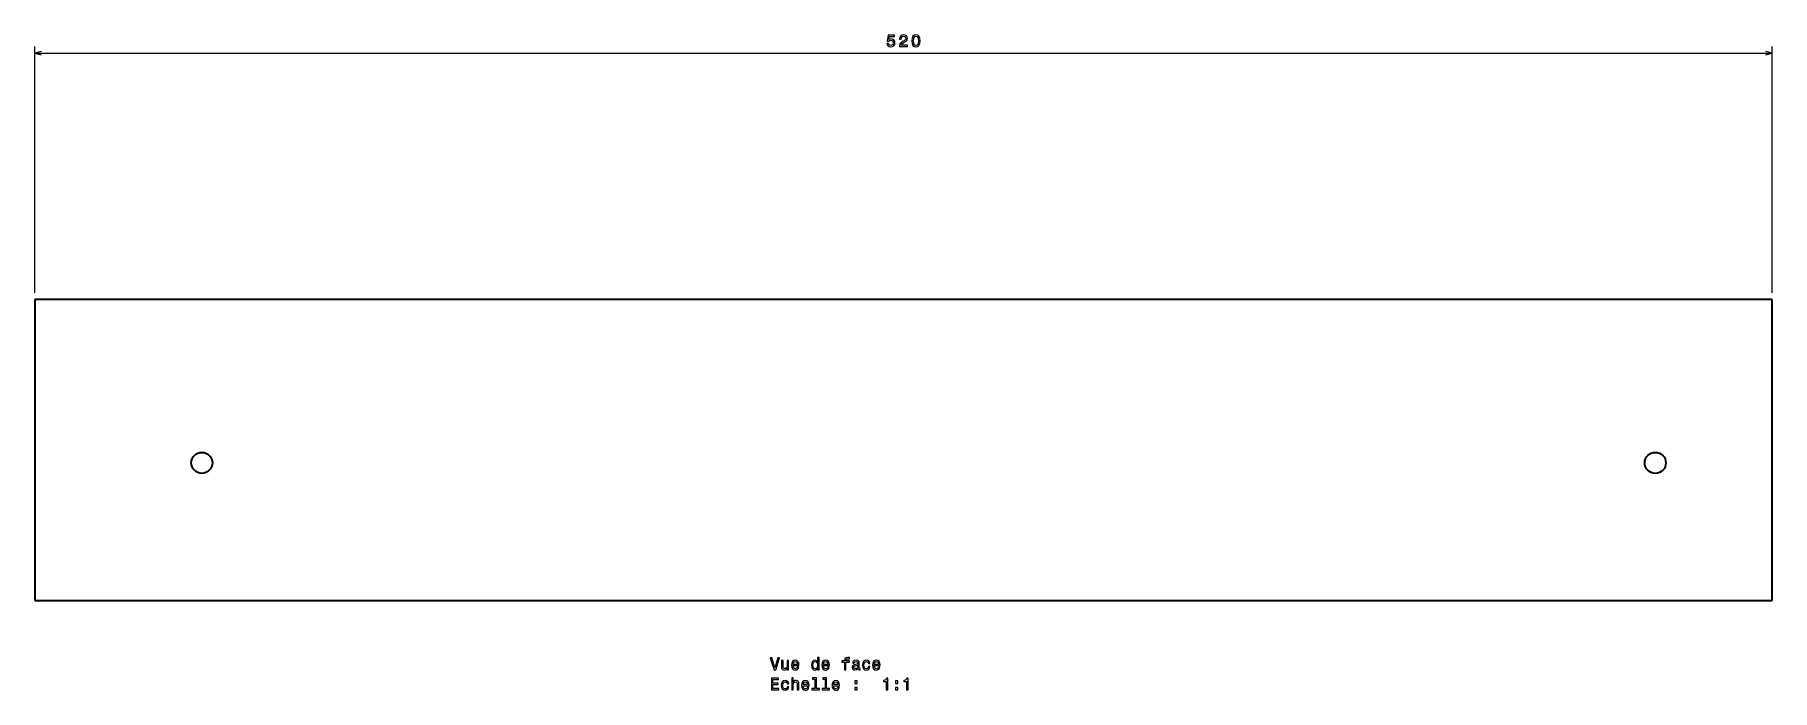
# Model space of a CAD drawing. Extents: x 334 to 854, y 349 to 545.
import ezdxf

# ---------------------------------------------------------------- set-up
doc = ezdxf.new("R2010")
doc.units = 0

msp = doc.modelspace()

# ---------------------------------------------------------------- linework, layer by layer
at = {"color": 7, "lineweight": 13}
for p, q in [((334.5, 467.5), (334.5, 541.159424)), ((854.5, 467.5), (854.5, 541.159424)), ((334.5, 539.159424), (854.5, 539.159424))]:
    msp.add_line(p, q, dxfattribs=at)
at = {"color": 7, "lineweight": 35}
for p, q in [((854.5, 465.5), (334.5, 465.5)), ((334.5, 465.5), (334.5, 375.5)), ((854.5, 375.5), (854.5, 465.5)), ((334.5, 375.5), (854.5, 375.5))]:
    msp.add_line(p, q, dxfattribs=at)
at = {"color": 7, "lineweight": 13}
for points in [[(589.513245, 542.072266), (589.624207, 541.658752), (589.871338, 541.335938), (590.234436, 541.134216), (590.698425, 541.058594), (591.207764, 541.149353), (591.606201, 541.396484), (591.858398, 541.789856), (591.954163, 542.294189), (591.868469, 542.763184), (591.626343, 543.131348), (591.248169, 543.368408), (590.758911, 543.454102), (590.380676, 543.393616), (590.088196, 543.227173), (590.22937, 544.170288), (591.762573, 544.170288), (591.762573, 544.583801), (589.891479, 544.583801), (589.614136, 542.727905), (590.017578, 542.727905), (590.310059, 542.964905), (590.683289, 543.050659), (591.006042, 542.995178), (591.253174, 542.833801), (591.409546, 542.58667), (591.464966, 542.268982), (591.409546, 541.951233), (591.248169, 541.704102), (591.001038, 541.547791), (590.683289, 541.49231), (590.416016, 541.527588), (590.209229, 541.643616), (590.057922, 541.825134), (589.9823, 542.072266)], [(593.26947, 541.159424), (595.675049, 541.159424), (595.675049, 541.59314), (593.773804, 541.59314), (593.8797, 541.8302), (594.061279, 542.026855), (594.621033, 542.384949), (594.918579, 542.536255), (595.251465, 542.753113), (595.488464, 543.005249), (595.624634, 543.302856), (595.675049, 543.640747), (595.589355, 544.064331), (595.352295, 544.397217), (594.989197, 544.609009), (594.520142, 544.684692), (594.036011, 544.598938), (593.667847, 544.361877), (593.430847, 543.983643), (593.350159, 543.484375), (593.350159, 543.413757), (593.809082, 543.413757), (593.809082, 543.454102), (593.854492, 543.797058), (593.990662, 544.049194), (594.20752, 544.210632), (594.494995, 544.266113), (594.787476, 544.215637), (595.004333, 544.0896), (595.145508, 543.892883), (595.195984, 543.645752), (595.160645, 543.413757), (595.064819, 543.217102), (594.903442, 543.045654), (594.68158, 542.894348), (594.384033, 542.73291), (593.889771, 542.420288), (593.541809, 542.087402), (593.335022, 541.68396), (593.26947, 541.174561)], [(597.02063, 542.869141), (597.096252, 542.077332), (597.333313, 541.512451), (597.711548, 541.169556), (598.236023, 541.058594), (598.755493, 541.169556), (599.133728, 541.512451), (599.365723, 542.077332), (599.446411, 542.869141), (599.365723, 543.655884), (599.269897, 543.968506), (599.133728, 544.225708), (598.755493, 544.568665), (598.236023, 544.684692), (597.711548, 544.568665), (597.333313, 544.220703), (597.096252, 543.655884)], [(597.504761, 542.869141), (597.545105, 543.47937), (597.671204, 543.918091), (597.898132, 544.175293), (598.236023, 544.266113), (598.568848, 544.175293), (598.795837, 543.918091), (598.921875, 543.47937), (598.96228, 542.869141), (598.921875, 542.253845), (598.795837, 541.815063), (598.568848, 541.557861), (598.236023, 541.472168), (597.898132, 541.557861), (597.671204, 541.815063), (597.545105, 542.253845)], [(556.895508, 358.295959), (556.018005, 355.31543), (555.115295, 358.295959), (554.636169, 358.295959), (555.765869, 354.790924), (556.270203, 354.790924), (557.374634, 358.295959)], [(560.097961, 357.499146), (559.654175, 357.499146), (559.654175, 355.93573), (559.60376, 355.572632), (559.45752, 355.310364), (559.23053, 355.148987), (558.932983, 355.098572), (558.695984, 355.138916), (558.544678, 355.259949), (558.458923, 355.466705), (558.438782, 355.759216), (558.438782, 357.499146), (557.994934, 357.499146), (557.994934, 355.718872), (558.010071, 355.360809), (558.105896, 355.063263), (558.398438, 354.790924), (558.867432, 354.695099), (559.119568, 354.730408), (559.336426, 354.821198), (559.523071, 354.977509), (559.674377, 355.204468), (559.674377, 354.790924), (560.097961, 354.790924)], [(561.434448, 356.016418), (563.209656, 356.016418), (563.214722, 356.223206), (563.134033, 356.803162), (562.912109, 357.236877), (562.559082, 357.499146), (562.090088, 357.594971), (561.631104, 357.49408), (561.278076, 357.21167), (561.051147, 356.752747), (560.970459, 356.147552), (561.046082, 355.527222), (561.273071, 355.073334), (561.621033, 354.790924), (562.074951, 354.695099), (562.468323, 354.760651), (562.791077, 354.932129), (563.028076, 355.204468), (563.164246, 355.567566), (562.725525, 355.567566), (562.634705, 355.365845), (562.503601, 355.214569), (562.130432, 355.093506), (561.842957, 355.148987), (561.626099, 355.3255), (561.484863, 355.612976), (561.434448, 356.001312)], [(561.434448, 356.389618), (561.489929, 356.73761), (561.626099, 356.994812), (561.832825, 357.151154), (562.105164, 357.206635), (562.372498, 357.151154), (562.579224, 356.994812), (562.705322, 356.73761), (562.750732, 356.389618)], [(568.78241, 355.209503), (568.78241, 354.790924), (569.226196, 354.790924), (569.226196, 358.411957), (568.787476, 358.411957), (568.787476, 357.085602), (568.449585, 357.468872), (568.242798, 357.559662), (568.005737, 357.594971), (567.577087, 357.49408), (567.244263, 357.21167), (567.027405, 356.757782), (566.951721, 356.147552), (567.027405, 355.537323), (567.244263, 355.0784), (567.577087, 354.790924), (568.005737, 354.695099), (568.242798, 354.730408), (568.45459, 354.821198)], [(568.081421, 357.196533), (568.373901, 357.125946), (568.595825, 356.92926), (568.726929, 356.60144), (568.777405, 356.147552), (568.726929, 355.688629), (568.595825, 355.360809), (568.373901, 355.159088), (568.081421, 355.093506), (567.804016, 355.159088), (567.592224, 355.360809), (567.450989, 355.693665), (567.40564, 356.147552), (567.450989, 356.596405), (567.592224, 356.924194), (567.804016, 357.125946)], [(570.54248, 356.016418), (572.317749, 356.016418), (572.322754, 356.223206), (572.242065, 356.803162), (572.020203, 357.236877), (571.667175, 357.499146), (571.19812, 357.594971), (570.739197, 357.49408), (570.386169, 357.21167), (570.159241, 356.752747), (570.078552, 356.147552), (570.154175, 355.527222), (570.381104, 355.073334), (570.729126, 354.790924), (571.182983, 354.695099), (571.576355, 354.760651), (571.899109, 354.932129), (572.136169, 355.204468), (572.272339, 355.567566), (571.833557, 355.567566), (571.742798, 355.365845), (571.611694, 355.214569), (571.238464, 355.093506), (570.950989, 355.148987), (570.734131, 355.3255), (570.592957, 355.612976), (570.54248, 356.001312)], [(570.54248, 356.389618), (570.597961, 356.73761), (570.734131, 356.994812), (570.940918, 357.151154), (571.213257, 357.206635), (571.48053, 357.151154), (571.687317, 356.994812), (571.813416, 356.73761), (571.858765, 356.389618)], [(576.841492, 357.030121), (576.841492, 354.790924), (577.285278, 354.790924), (577.285278, 357.030121), (578.293945, 357.030121), (578.293945, 357.408356), (577.285278, 357.408356), (577.285278, 357.574799), (577.320618, 357.77652), (577.436584, 357.912689), (577.633301, 357.993378), (577.91571, 358.023621), (578.293945, 358.003448), (578.293945, 358.386749), (577.814819, 358.411957), (577.381104, 358.366577), (577.078552, 358.230408), (576.896973, 357.993378), (576.841492, 357.655487), (576.841492, 357.408356), (576.029541, 357.408356), (576.029541, 357.030121)], [(580.871033, 355.143951), (580.871033, 355.128815), (580.89624, 354.957336), (580.971924, 354.836304), (581.289612, 354.740479), (581.536743, 354.780823), (581.536743, 355.123779), (581.430847, 355.108643), (581.289612, 355.174194), (581.264404, 355.375946), (581.264404, 356.777954), (581.203918, 357.136017), (581.027405, 357.388184), (580.719727, 357.53949), (580.286011, 357.594971), (579.862366, 357.534454), (579.549683, 357.362976), (579.353027, 357.095673), (579.287476, 356.742645), (579.287476, 356.712402), (579.685852, 356.712402), (579.721191, 356.924194), (579.832153, 357.0755), (580.013672, 357.16629), (580.270874, 357.201599), (580.518005, 357.176361), (580.694519, 357.100708), (580.800415, 356.969604), (580.835754, 356.788055), (580.815552, 356.576233), (580.734863, 356.470306), (580.533142, 356.419891), (580.154907, 356.379547), (579.721191, 356.288757), (579.413574, 356.12738), (579.231995, 355.875214), (579.176514, 355.502014), (579.226929, 355.169159), (579.383301, 354.922058), (579.635437, 354.765717), (579.983459, 354.710236), (580.452454, 354.816132)], [(580.820618, 355.739044), (580.760071, 355.476807), (580.598694, 355.275085), (580.356628, 355.143951), (580.059082, 355.098572), (579.867432, 355.123779), (579.731262, 355.204468), (579.645508, 355.345673), (579.6203, 355.542358), (579.640503, 355.718872), (579.721191, 355.844971), (580.043945, 355.986176), (580.452454, 356.046692), (580.820618, 356.167725)], [(584.023071, 356.60144), (584.461792, 356.60144), (584.371033, 357.004913), (584.154175, 357.322632), (583.816284, 357.519318), (583.377502, 357.594971), (582.893372, 357.49408), (582.525208, 357.21167), (582.293213, 356.752747), (582.212524, 356.137451), (582.288208, 355.527222), (582.515137, 355.073334), (582.873169, 354.790924), (583.362366, 354.695099), (583.796082, 354.770752), (584.134033, 354.982574), (584.365967, 355.31543), (584.466858, 355.759216), (584.043213, 355.759216), (583.96759, 355.476807), (583.826355, 355.264984), (583.624634, 355.13385), (583.377502, 355.093506), (583.069885, 355.159088), (582.847961, 355.360809), (582.711792, 355.688629), (582.666443, 356.152588), (582.711792, 356.606476), (582.853027, 356.934296), (583.079956, 357.136017), (583.377502, 357.206635), (583.639771, 357.161255), (583.836426, 357.045258), (583.96759, 356.853607)], [(585.722595, 356.016418), (587.497864, 356.016418), (587.502869, 356.223206), (587.42218, 356.803162), (587.200317, 357.236877), (586.84729, 357.499146), (586.378235, 357.594971), (585.919312, 357.49408), (585.566284, 357.21167), (585.339355, 356.752747), (585.258667, 356.147552), (585.33429, 355.527222), (585.561218, 355.073334), (585.909241, 354.790924), (586.363098, 354.695099), (586.75647, 354.760651), (587.079224, 354.932129), (587.316284, 355.204468), (587.452454, 355.567566), (587.013672, 355.567566), (586.922913, 355.365845), (586.791809, 355.214569), (586.418579, 355.093506), (586.131104, 355.148987), (585.914246, 355.3255), (585.773071, 355.612976), (585.722595, 356.001312)], [(585.722595, 356.389618), (585.778076, 356.73761), (585.914246, 356.994812), (586.121033, 357.151154), (586.393372, 357.206635), (586.660645, 357.151154), (586.867432, 356.994812), (586.99353, 356.73761), (587.038879, 356.389618)], [(554.958923, 348.74408), (557.177979, 348.74408), (557.177979, 349.167725), (555.422913, 349.167725), (555.422913, 350.352875), (556.986328, 350.352875), (556.986328, 350.771454), (555.422913, 350.771454), (555.422913, 351.820435), (557.137634, 351.820435), (557.137634, 352.24408), (554.958923, 352.24408)], [(559.734863, 350.554596), (560.173645, 350.554596), (560.082825, 350.958069), (559.865967, 351.275787), (559.528076, 351.472473), (559.089355, 351.548126), (558.605164, 351.447235), (558.237061, 351.164825), (558.005066, 350.705902), (557.924377, 350.090607), (558, 349.480377), (558.226929, 349.026489), (558.585022, 348.74408), (559.074219, 348.648254), (559.507935, 348.723907), (559.845825, 348.93573), (560.07782, 349.268585), (560.17865, 349.712372), (559.755066, 349.712372), (559.679382, 349.429962), (559.538208, 349.21814), (559.336426, 349.087006), (559.089355, 349.046661), (558.781677, 349.112244), (558.559814, 349.313965), (558.423645, 349.641785), (558.378235, 350.105743), (558.423645, 350.559631), (558.564819, 350.887451), (558.791809, 351.089172), (559.089355, 351.15979), (559.351563, 351.11441), (559.548279, 350.998413), (559.679382, 350.806763)], [(561.046082, 348.74408), (561.489929, 348.74408), (561.489929, 350.307495), (561.535278, 350.665558), (561.68158, 350.927795), (561.908508, 351.089172), (562.211121, 351.149689), (562.453186, 351.099274), (562.604492, 350.963104), (562.680115, 350.736145), (562.705322, 350.433563), (562.705322, 348.74408), (563.149109, 348.74408), (563.149109, 350.524353), (563.128967, 350.882416), (563.038208, 351.179962), (562.740662, 351.452301), (562.276672, 351.548126), (562.024475, 351.512817), (561.807617, 351.416992), (561.626099, 351.265686), (561.489929, 351.058929), (561.489929, 352.365112), (561.046082, 352.365112)], [(564.470459, 349.969574), (566.245667, 349.969574), (566.250732, 350.176361), (566.170044, 350.756317), (565.94812, 351.190033), (565.595093, 351.452301), (565.126099, 351.548126), (564.667175, 351.447235), (564.314148, 351.164825), (564.087158, 350.705902), (564.00647, 350.100708), (564.082153, 349.480377), (564.309082, 349.026489), (564.657043, 348.74408), (565.110962, 348.648254), (565.504333, 348.713806), (565.827087, 348.885284), (566.064148, 349.157623), (566.200317, 349.520721), (565.761536, 349.520721), (565.670776, 349.319), (565.539612, 349.167725), (565.166443, 349.046661), (564.878967, 349.102142), (564.662109, 349.278656), (564.520874, 349.566132), (564.470459, 349.954468)], [(564.470459, 350.342773), (564.52594, 350.690765), (564.662109, 350.947968), (564.868896, 351.104309), (565.141235, 351.15979), (565.408508, 351.104309), (565.615295, 350.947968), (565.741333, 350.690765), (565.786743, 350.342773)], [(568.000732, 351.991913), (568.000732, 349.117279), (567.087891, 349.117279), (567.087891, 348.74408), (569.352295, 348.74408), (569.352295, 349.117279), (568.444519, 349.117279), (568.444519, 352.365112), (567.304749, 352.365112), (567.304749, 351.991913)], [(571.036743, 351.991913), (571.036743, 349.117279), (570.123901, 349.117279), (570.123901, 348.74408), (572.388306, 348.74408), (572.388306, 349.117279), (571.48053, 349.117279), (571.48053, 352.365112), (570.340759, 352.365112), (570.340759, 351.991913)], [(573.578552, 349.969574), (575.35376, 349.969574), (575.358765, 350.176361), (575.278076, 350.756317), (575.056213, 351.190033), (574.703186, 351.452301), (574.234131, 351.548126), (573.775208, 351.447235), (573.42218, 351.164825), (573.195251, 350.705902), (573.114563, 350.100708), (573.190186, 349.480377), (573.417175, 349.026489), (573.765137, 348.74408), (574.218994, 348.648254), (574.612366, 348.713806), (574.935181, 348.885284), (575.17218, 349.157623), (575.30835, 349.520721), (574.869568, 349.520721), (574.778809, 349.319), (574.647705, 349.167725), (574.274475, 349.046661), (573.987061, 349.102142), (573.770203, 349.278656), (573.628967, 349.566132), (573.578552, 349.954468)], [(573.578552, 350.342773), (573.634033, 350.690765), (573.770203, 350.947968), (573.976929, 351.104309), (574.249268, 351.15979), (574.516602, 351.104309), (574.723328, 350.947968), (574.849426, 350.690765), (574.894836, 350.342773)], [(579.958191, 350.700867), (580.654175, 350.700867), (580.654175, 351.452301), (579.958191, 351.452301)], [(579.958191, 348.74408), (580.654175, 348.74408), (580.654175, 349.495514), (579.958191, 349.495514)], [(589.323486, 348.74408), (589.78241, 348.74408), (589.78241, 352.269287), (589.439453, 352.269287), (589.348694, 351.96167), (589.167114, 351.754883), (588.889771, 351.63385), (588.50647, 351.593506), (588.50647, 351.235443), (589.323486, 351.235443)], [(592.102295, 350.700867), (592.798279, 350.700867), (592.798279, 351.452301), (592.102295, 351.452301)], [(592.102295, 348.74408), (592.798279, 348.74408), (592.798279, 349.495514), (592.102295, 349.495514)], [(595.395508, 348.74408), (595.854492, 348.74408), (595.854492, 352.269287), (595.511536, 352.269287), (595.420776, 351.96167), (595.239197, 351.754883), (594.961792, 351.63385), (594.578552, 351.593506), (594.578552, 351.235443), (595.395508, 351.235443)]]:
    msp.add_lwpolyline(points, close=True, dxfattribs=at)
for points in [[(336.431854, 539.677124), (334.5, 539.159424), (336.431854, 538.641846)], [(852.568115, 538.641846), (854.5, 539.159424), (852.568115, 539.677124)]]:
    msp.add_lwpolyline(points, dxfattribs=at)
at = {"color": 7, "lineweight": 35}
for centre in [(384.5, 416.647552), (819.5, 416.647552)]:
    msp.add_circle(centre, 3.15, dxfattribs=at)

doc.saveas('drawing.dxf')
